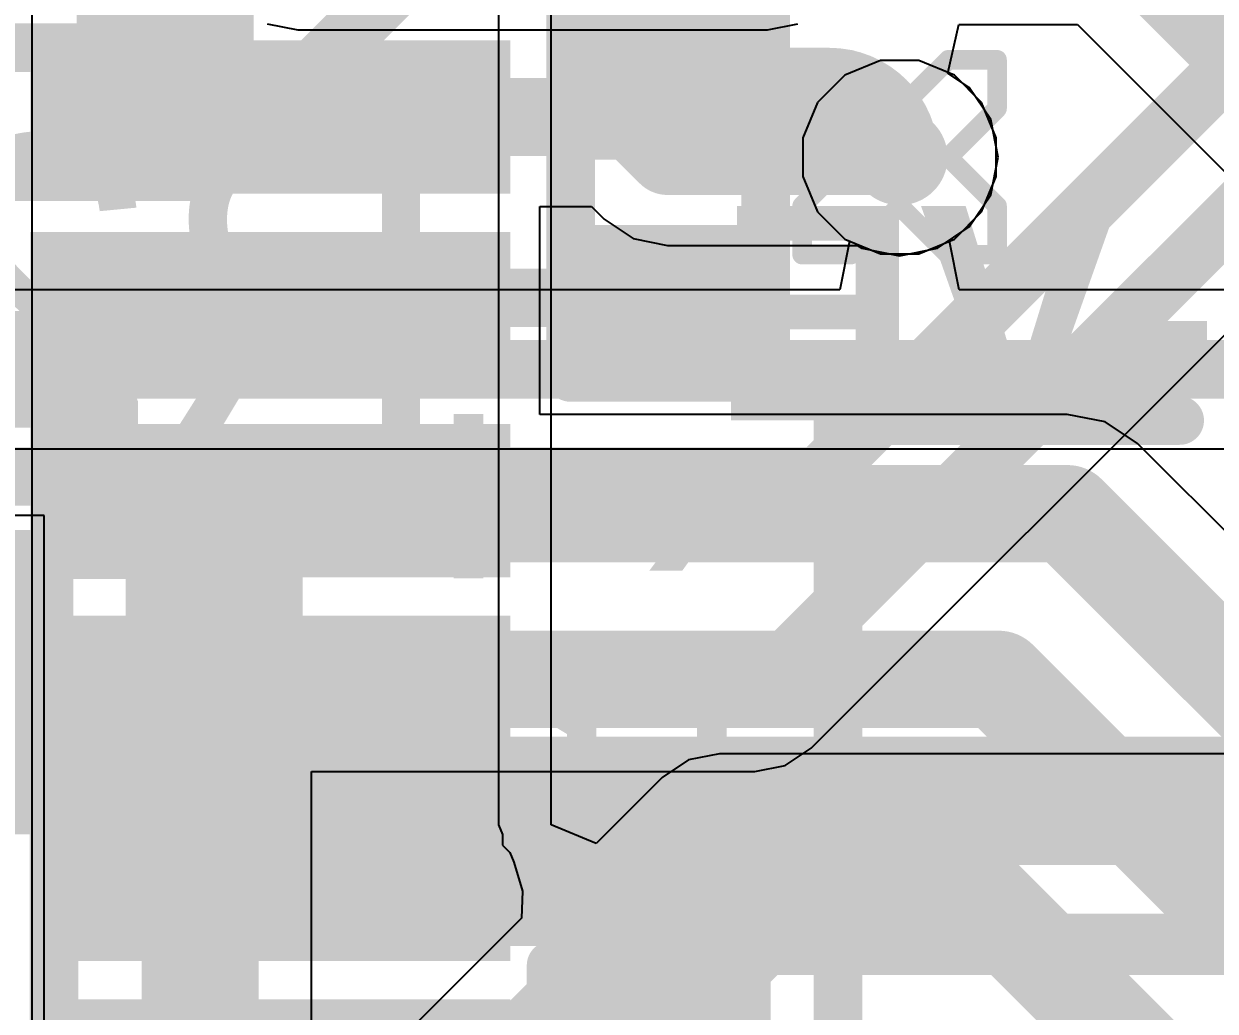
# Model space of a CAD drawing. Header units: inches. Extents: x 3 to 215, y 2 to 215.
# Drawn here: x 3.6279 to 3.7501, y 2.9731 to 3.0745 of the extents above; entities that cross this region are included whole.
import ezdxf

# ---------------------------------------------------------------- set-up
doc = ezdxf.new("R2010")
doc.units = ezdxf.units.IN
doc.header["$MEASUREMENT"] = 0
for name, color, linetype in [('Board_Outline', 56, 'Continuous'), ('Bottom Layer', 5, 'Continuous'), ('Bottom Overlay', 54, 'Continuous'), ('Bottom Paste', 16, 'Continuous'), ('Bottom Solder', 6, 'Continuous'), ('Dimension', 6, 'Continuous'), ('Drill Drawing', 1, 'Continuous'), ('Layer 1', 16, 'Continuous'), ('Layer 2', 76, 'Continuous'), ('Top Layer', 1, 'Continuous'), ('Top Paste', 8, 'Continuous'), ('Top Solder', 216, 'Continuous'), ('Via Holes', 16, 'Continuous')]:
    doc.layers.add(name, color=color, linetype=linetype)
doc.styles.add('Arial', font='', dxfattribs={"height": 0.2})
doc.styles.add('Arial_Bold', font='', dxfattribs={"height": 0.2})
doc.styles.get('Arial').set_extended_font_data('Arial')
doc.styles.get('Arial_Bold').set_extended_font_data('Arial', bold=True)

# ---------------------------------------------------------------- blocks, each defined once
blk = doc.blocks.new('TYPEC_312DSS_ACP16_1')
at = {"layer": 'Top Layer'}
for points in [[(-0.0157485, 0.116443), (-0.0039375, 0.116443), (-0.0039375, 0.071167), (-0.0157485, 0.071167)], [(0.0039365, 0.116443), (0.0157475, 0.116443), (0.0157475, 0.071167), (0.0039365, 0.071167)], [(0.0236215, 0.116443), (0.0354325, 0.116443), (0.0354325, 0.071167), (0.0236215, 0.071167)], [(0.0433065, 0.116443), (0.0551175, 0.116443), (0.0551175, 0.071167), (0.0433065, 0.071167)], [(0.0629915, 0.116443), (0.0748025, 0.116443), (0.0748025, 0.071167), (0.0629915, 0.071167)]]:
    blk.add_hatch(color=1, dxfattribs=at).paths.add_polyline_path(points)
at = {"layer": 'Top Paste'}
for points in [[(-0.0157485, 0.116443), (-0.0039375, 0.116443), (-0.0039375, 0.071167), (-0.0157485, 0.071167)], [(0.0039365, 0.116443), (0.0157475, 0.116443), (0.0157475, 0.071167), (0.0039365, 0.071167)], [(0.0236215, 0.116443), (0.0354325, 0.116443), (0.0354325, 0.071167), (0.0236215, 0.071167)], [(0.0433065, 0.116443), (0.0551175, 0.116443), (0.0551175, 0.071167), (0.0433065, 0.071167)], [(0.0629915, 0.116443), (0.0748025, 0.116443), (0.0748025, 0.071167), (0.0629915, 0.071167)]]:
    blk.add_hatch(color=8, dxfattribs=at).paths.add_polyline_path(points)
at = {"layer": 'Top Solder'}
for points in [[(-0.0374025, 0.118412), (-0.0216535, 0.118412), (-0.0216535, 0.069198), (-0.0374025, 0.069198)], [(-0.0177175, 0.118412), (-0.0019685, 0.118412), (-0.0019685, 0.069198), (-0.0177175, 0.069198)], [(0.0019675, 0.118412), (0.0177165, 0.118412), (0.0177165, 0.069198), (0.0019675, 0.069198)], [(0.0216525, 0.118412), (0.0374015, 0.118412), (0.0374015, 0.069198), (0.0216525, 0.069198)], [(0.0413375, 0.118412), (0.0570865, 0.118412), (0.0570865, 0.069198), (0.0413375, 0.069198)], [(0.0610225, 0.118412), (0.0767715, 0.118412), (0.0767715, 0.069198), (0.0610225, 0.069198)]]:
    blk.add_hatch(color=216, dxfattribs=at).paths.add_polyline_path(points)
blk = doc.blocks.new('R___0201_B_4')
at = {"layer": 'Bottom Layer'}
for points in [[(-0.01614165, 0.00728345), (-0.00551175, 0.00728345), (-0.00551175, -0.00728345), (-0.01614165, -0.00728345)], [(0.00551185, 0.00728345), (0.01614175, 0.00728345), (0.01614175, -0.00728345), (0.00551185, -0.00728345)]]:
    blk.add_hatch(color=5, dxfattribs=at).paths.add_polyline_path(points)
at = {"layer": 'Bottom Paste'}
for points in [[(-0.01614165, 0.00728345), (-0.00551175, 0.00728345), (-0.00551175, -0.00728345), (-0.01614165, -0.00728345)], [(0.00551185, 0.00728345), (0.01614175, 0.00728345), (0.01614175, -0.00728345), (0.00551185, -0.00728345)]]:
    blk.add_hatch(color=16, dxfattribs=at).paths.add_polyline_path(points)
at = {"layer": 'Bottom Solder'}
for points in [[(-0.01830705, 0.00944885), (-0.00334635, 0.00944885), (-0.00334635, -0.00944885), (-0.01830705, -0.00944885)], [(0.00334645, 0.00944885), (0.01830715, 0.00944885), (0.01830715, -0.00944885), (0.00334645, -0.00944885)]]:
    blk.add_hatch(color=6, dxfattribs=at).paths.add_polyline_path(points)
at = {"layer": 'Bottom Overlay'}
for points in [[(-0.019, 0.01, 0.005, 0.005, 0), (0.019, 0.01, 0.005, 0.005, 0)], [(-0.019, 0.01, 0.005, 0.005, 0), (-0.019, -0.01, 0.005, 0.005, 0)], [(0.019, 0.01, 0.005, 0.005, 0), (0.019, -0.01, 0.005, 0.005, 0)], [(-0.019, -0.01, 0.005, 0.005, 0), (0.019, -0.01, 0.005, 0.005, 0)]]:
    blk.add_lwpolyline(points, format="xyseb", dxfattribs=at)
for points in [[(-0.02025, 0.01, 0.0025, 0.0025, 1), (-0.01775, 0.01, 0.0025, 0.0025, 1)], [(-0.02025, 0.01, 0.0025, 0.0025, 1), (-0.01775, 0.01, 0.0025, 0.0025, 1)], [(0.01775, 0.01, 0.0025, 0.0025, 1), (0.02025, 0.01, 0.0025, 0.0025, 1)], [(0.01775, 0.01, 0.0025, 0.0025, 1), (0.02025, 0.01, 0.0025, 0.0025, 1)], [(-0.02025, -0.01, 0.0025, 0.0025, 1), (-0.01775, -0.01, 0.0025, 0.0025, 1)], [(-0.02025, -0.01, 0.0025, 0.0025, 1), (-0.01775, -0.01, 0.0025, 0.0025, 1)], [(0.01775, -0.01, 0.0025, 0.0025, 1), (0.02025, -0.01, 0.0025, 0.0025, 1)], [(0.01775, -0.01, 0.0025, 0.0025, 1), (0.02025, -0.01, 0.0025, 0.0025, 1)]]:
    blk.add_lwpolyline(points, format="xyseb", close=True, dxfattribs=at)
blk = doc.blocks.new('R___0201_B_5')
at = {"layer": 'Bottom Layer'}
for points in [[(-0.01614165, 0.00728345), (-0.00551175, 0.00728345), (-0.00551175, -0.00728345), (-0.01614165, -0.00728345)], [(0.00551185, 0.00728345), (0.01614175, 0.00728345), (0.01614175, -0.00728345), (0.00551185, -0.00728345)]]:
    blk.add_hatch(color=5, dxfattribs=at).paths.add_polyline_path(points)
at = {"layer": 'Bottom Paste'}
for points in [[(-0.01614165, 0.00728345), (-0.00551175, 0.00728345), (-0.00551175, -0.00728345), (-0.01614165, -0.00728345)], [(0.00551185, 0.00728345), (0.01614175, 0.00728345), (0.01614175, -0.00728345), (0.00551185, -0.00728345)]]:
    blk.add_hatch(color=16, dxfattribs=at).paths.add_polyline_path(points)
at = {"layer": 'Bottom Solder'}
for points in [[(-0.01830705, 0.00944885), (-0.00334635, 0.00944885), (-0.00334635, -0.00944885), (-0.01830705, -0.00944885)], [(0.00334645, 0.00944885), (0.01830715, 0.00944885), (0.01830715, -0.00944885), (0.00334645, -0.00944885)]]:
    blk.add_hatch(color=6, dxfattribs=at).paths.add_polyline_path(points)
at = {"layer": 'Bottom Overlay'}
for points in [[(0.019, 0.01, 0.005, 0.005, 0), (-0.019, 0.01, 0.005, 0.005, 0)], [(-0.019, -0.01, 0.005, 0.005, 0), (-0.019, 0.01, 0.005, 0.005, 0)], [(0.019, -0.01, 0.005, 0.005, 0), (0.019, 0.01, 0.005, 0.005, 0)], [(0.019, -0.01, 0.005, 0.005, 0), (-0.019, -0.01, 0.005, 0.005, 0)]]:
    blk.add_lwpolyline(points, format="xyseb", dxfattribs=at)
for points in [[(-0.02025, 0.01, 0.0025, 0.0025, 1), (-0.01775, 0.01, 0.0025, 0.0025, 1)], [(-0.02025, 0.01, 0.0025, 0.0025, 1), (-0.01775, 0.01, 0.0025, 0.0025, 1)], [(0.01775, 0.01, 0.0025, 0.0025, 1), (0.02025, 0.01, 0.0025, 0.0025, 1)], [(0.01775, 0.01, 0.0025, 0.0025, 1), (0.02025, 0.01, 0.0025, 0.0025, 1)], [(-0.02025, -0.01, 0.0025, 0.0025, 1), (-0.01775, -0.01, 0.0025, 0.0025, 1)], [(-0.02025, -0.01, 0.0025, 0.0025, 1), (-0.01775, -0.01, 0.0025, 0.0025, 1)], [(0.01775, -0.01, 0.0025, 0.0025, 1), (0.02025, -0.01, 0.0025, 0.0025, 1)], [(0.01775, -0.01, 0.0025, 0.0025, 1), (0.02025, -0.01, 0.0025, 0.0025, 1)]]:
    blk.add_lwpolyline(points, format="xyseb", close=True, dxfattribs=at)
blk = doc.blocks.new('ESP32_C3_MINI_1_H4_16')
at = {"layer": 'Board_Outline'}
blk.add_line((-0.26378, 0.437008), (-0.26378, -0.22441), dxfattribs=at)
blk = doc.blocks.new('R___0201_B_18')
at = {"layer": 'Bottom Layer'}
for points in [[(-0.01614165, 0.00728345), (-0.00551175, 0.00728345), (-0.00551175, -0.00728345), (-0.01614165, -0.00728345)], [(0.00551185, 0.00728345), (0.01614175, 0.00728345), (0.01614175, -0.00728345), (0.00551185, -0.00728345)]]:
    blk.add_hatch(color=5, dxfattribs=at).paths.add_polyline_path(points)
at = {"layer": 'Bottom Paste'}
for points in [[(-0.01614165, 0.00728345), (-0.00551175, 0.00728345), (-0.00551175, -0.00728345), (-0.01614165, -0.00728345)], [(0.00551185, 0.00728345), (0.01614175, 0.00728345), (0.01614175, -0.00728345), (0.00551185, -0.00728345)]]:
    blk.add_hatch(color=16, dxfattribs=at).paths.add_polyline_path(points)
at = {"layer": 'Bottom Solder'}
for points in [[(-0.01830705, 0.00944885), (-0.00334635, 0.00944885), (-0.00334635, -0.00944885), (-0.01830705, -0.00944885)], [(0.00334645, 0.00944885), (0.01830715, 0.00944885), (0.01830715, -0.00944885), (0.00334645, -0.00944885)]]:
    blk.add_hatch(color=6, dxfattribs=at).paths.add_polyline_path(points)
at = {"layer": 'Bottom Overlay'}
for points in [[(-0.019, 0.01, 0.005, 0.005, 0), (0.019, 0.01, 0.005, 0.005, 0)], [(-0.019, -0.01, 0.005, 0.005, 0), (-0.019, 0.01, 0.005, 0.005, 0)], [(0.019, -0.01, 0.005, 0.005, 0), (0.019, 0.01, 0.005, 0.005, 0)], [(-0.019, -0.01, 0.005, 0.005, 0), (0.019, -0.01, 0.005, 0.005, 0)]]:
    blk.add_lwpolyline(points, format="xyseb", dxfattribs=at)
for points in [[(-0.02025, 0.01, 0.0025, 0.0025, 1), (-0.01775, 0.01, 0.0025, 0.0025, 1)], [(-0.02025, 0.01, 0.0025, 0.0025, 1), (-0.01775, 0.01, 0.0025, 0.0025, 1)], [(0.01775, 0.01, 0.0025, 0.0025, 1), (0.02025, 0.01, 0.0025, 0.0025, 1)], [(0.01775, 0.01, 0.0025, 0.0025, 1), (0.02025, 0.01, 0.0025, 0.0025, 1)], [(-0.02025, -0.01, 0.0025, 0.0025, 1), (-0.01775, -0.01, 0.0025, 0.0025, 1)], [(-0.02025, -0.01, 0.0025, 0.0025, 1), (-0.01775, -0.01, 0.0025, 0.0025, 1)], [(0.01775, -0.01, 0.0025, 0.0025, 1), (0.02025, -0.01, 0.0025, 0.0025, 1)], [(0.01775, -0.01, 0.0025, 0.0025, 1), (0.02025, -0.01, 0.0025, 0.0025, 1)]]:
    blk.add_lwpolyline(points, format="xyseb", close=True, dxfattribs=at)
blk = doc.blocks.new('R___0201_B_26')
at = {"layer": 'Bottom Layer'}
for points in [[(-0.01614165, 0.00728345), (-0.00551175, 0.00728345), (-0.00551175, -0.00728345), (-0.01614165, -0.00728345)], [(0.00551185, 0.00728345), (0.01614175, 0.00728345), (0.01614175, -0.00728345), (0.00551185, -0.00728345)]]:
    blk.add_hatch(color=5, dxfattribs=at).paths.add_polyline_path(points)
at = {"layer": 'Bottom Paste'}
for points in [[(-0.01614165, 0.00728345), (-0.00551175, 0.00728345), (-0.00551175, -0.00728345), (-0.01614165, -0.00728345)], [(0.00551185, 0.00728345), (0.01614175, 0.00728345), (0.01614175, -0.00728345), (0.00551185, -0.00728345)]]:
    blk.add_hatch(color=16, dxfattribs=at).paths.add_polyline_path(points)
at = {"layer": 'Bottom Solder'}
for points in [[(-0.01830705, 0.00944885), (-0.00334635, 0.00944885), (-0.00334635, -0.00944885), (-0.01830705, -0.00944885)], [(0.00334645, 0.00944885), (0.01830715, 0.00944885), (0.01830715, -0.00944885), (0.00334645, -0.00944885)]]:
    blk.add_hatch(color=6, dxfattribs=at).paths.add_polyline_path(points)
at = {"layer": 'Bottom Overlay'}
for points in [[(-0.019, 0.01, 0.005, 0.005, 0), (0.019, 0.01, 0.005, 0.005, 0)], [(-0.019, -0.01, 0.005, 0.005, 0), (-0.019, 0.01, 0.005, 0.005, 0)], [(0.019, -0.01, 0.005, 0.005, 0), (0.019, 0.01, 0.005, 0.005, 0)], [(-0.019, -0.01, 0.005, 0.005, 0), (0.019, -0.01, 0.005, 0.005, 0)]]:
    blk.add_lwpolyline(points, format="xyseb", dxfattribs=at)
for points in [[(-0.02025, 0.01, 0.0025, 0.0025, 1), (-0.01775, 0.01, 0.0025, 0.0025, 1)], [(-0.02025, 0.01, 0.0025, 0.0025, 1), (-0.01775, 0.01, 0.0025, 0.0025, 1)], [(0.01775, 0.01, 0.0025, 0.0025, 1), (0.02025, 0.01, 0.0025, 0.0025, 1)], [(0.01775, 0.01, 0.0025, 0.0025, 1), (0.02025, 0.01, 0.0025, 0.0025, 1)], [(-0.02025, -0.01, 0.0025, 0.0025, 1), (-0.01775, -0.01, 0.0025, 0.0025, 1)], [(-0.02025, -0.01, 0.0025, 0.0025, 1), (-0.01775, -0.01, 0.0025, 0.0025, 1)], [(0.01775, -0.01, 0.0025, 0.0025, 1), (0.02025, -0.01, 0.0025, 0.0025, 1)], [(0.01775, -0.01, 0.0025, 0.0025, 1), (0.02025, -0.01, 0.0025, 0.0025, 1)]]:
    blk.add_lwpolyline(points, format="xyseb", close=True, dxfattribs=at)
blk = doc.blocks.new('0781710002_B_37')
at = {"layer": 'Bottom Overlay'}
for points in [[(0.0826772, 0.0463582, 0.005, 0.005, 0), (0.0826772, -0.0784449, 0.005, 0.005, 0)], [(0.0826772, -0.0784449, 0.005, 0.005, 0), (0.0476378, -0.0784449, 0.005, 0.005, 0)]]:
    blk.add_lwpolyline(points, format="xyseb", dxfattribs=at)
for points in [[(0.0463878, -0.0784449, 0.0025, 0.0025, 1), (0.0488878, -0.0784449, 0.0025, 0.0025, 1)], [(0.0814272, -0.0784449, 0.0025, 0.0025, 1), (0.0839272, -0.0784449, 0.0025, 0.0025, 1)], [(0.0814272, -0.0784449, 0.0025, 0.0025, 1), (0.0839272, -0.0784449, 0.0025, 0.0025, 1)]]:
    blk.add_lwpolyline(points, format="xyseb", close=True, dxfattribs=at)

msp = doc.modelspace()

# ---------------------------------------------------------------- hatches: boundary and pattern name
at = {"layer": 'Bottom Layer'}
h = msp.add_hatch(color=5, dxfattribs=at)
edge = h.paths.add_edge_path()
edge.add_arc((3.7177416, 3.060771), 0.0049212, 0, 360)
for points in [[(3.592, 3), (3.633, 3), (3.633, 3.018), (3.592, 3.018)], [(3.64, 2.925), (3.652, 2.925), (3.652, 3.018), (3.64, 3.018)]]:
    msp.add_hatch(color=5, dxfattribs=at).paths.add_polyline_path(points)
at = {"layer": 'Layer 1'}
h = msp.add_hatch(color=16, dxfattribs=at)
edge = h.paths.add_edge_path()
edge.add_arc((3.7177416, 3.060771), 0.0049212, 0, 360)
at = {"layer": 'Layer 2'}
h = msp.add_hatch(color=76, dxfattribs=at)
edge = h.paths.add_edge_path()
edge.add_arc((3.7177416, 3.060771), 0.0049212, 0, 360)
at = {"layer": 'Top Layer'}
h = msp.add_hatch(color=1, dxfattribs=at)
edge = h.paths.add_edge_path()
edge.add_arc((3.7177416, 3.060771), 0.0049212, 0, 360)
at = {"layer": 'Via Holes'}
h = msp.add_hatch(color=7, dxfattribs=at)
edge = h.paths.add_edge_path()
edge.add_arc((3.7177416, 3.060771), 0.003937, 0, 360)

# ---------------------------------------------------------------- linework, layer by layer
at = {"layer": 'Bottom Layer'}
for p, q in [((3.7086574, 3.000122), (3.801588, 3.0930527)), ((3.7060112, 2.9983539), (3.7086574, 3.000122)), ((3.657412, 2.925), (3.657412, 2.997733)), ((3.657412, 2.997733), (3.7028892, 2.997733)), ((3.7028892, 2.997733), (3.7028897, 2.9977329)), ((3.7028897, 2.9977329), (3.7060112, 2.9983539))]:
    msp.add_line(p, q, dxfattribs=at)
for points in [[(3.7028897, 3.0058897, 0.006, 0.006, 0), (3.7991749, 3.1021749, 0.006, 0.006, 0)], [(3.7094437, 3.028, 0.006, 0.006, 0), (3.784, 3.1025563, 0.006, 0.006, 0)], [(3.6471278, 3.0592913, 0.006, 0.006, 0), (3.6708365, 3.083, 0.006, 0.006, 0)], [(3.694, 3.068, 0.008, 0.008, 0), (3.7105126, 3.068, 0.008, 0.008, 0)], [(3.694, 3.068, 0.008, 0.008, 0), (3.695315, 3.066685, 0.008, 0.008, 0)], [(3.7105126, 3.068, 0.008, 0.008, -0.4142135623730951), (3.7177416, 3.060771, 0.008, 0.008, 0)], [(3.5359449, 3.0592913, 0.006, 0.006, 0), (3.6471278, 3.0592913, 0.006, 0.006, 0)], [(3.6482212, 3.042, 0.006, 0.006, 0), (3.6525677, 3.0463465, 0.006, 0.006, 0)], [(3.6525677, 3.0463465, 0.006, 0.006, 0), (3.694, 3.0463465, 0.006, 0.006, 0)], [(3.479, 3.042, 0.006, 0.006, 0), (3.6482212, 3.042, 0.006, 0.006, 0)], [(3.5359449, 3.028, 0.006, 0.006, 0), (3.7094437, 3.028, 0.006, 0.006, 0)], [(3.649, 3.0058897, 0.006, 0.006, 0), (3.7028897, 3.0058897, 0.006, 0.006, 0)], [(3.649, 2.999, 0.006, 0.006, 0), (3.649, 3.0058897, 0.006, 0.006, 0)]]:
    msp.add_lwpolyline(points, format="xyseb", dxfattribs=at)
for points in [[(3.692, 3.068, 0.004, 0.004, 1), (3.696, 3.068, 0.004, 0.004, 1)], [(3.692, 3.068, 0.004, 0.004, 1), (3.696, 3.068, 0.004, 0.004, 1)], [(3.7085126, 3.068, 0.004, 0.004, 1), (3.7125126, 3.068, 0.004, 0.004, 1)], [(3.7085126, 3.068, 0.004, 0.004, 1), (3.7125126, 3.068, 0.004, 0.004, 1)], [(3.693315, 3.066685, 0.004, 0.004, 1), (3.697315, 3.066685, 0.004, 0.004, 1)], [(3.7157416, 3.060771, 0.004, 0.004, 1), (3.7197416, 3.060771, 0.004, 0.004, 1)], [(3.6456278, 3.0592913, 0.003, 0.003, 1), (3.6486278, 3.0592913, 0.003, 0.003, 1)], [(3.6456278, 3.0592913, 0.003, 0.003, 1), (3.6486278, 3.0592913, 0.003, 0.003, 1)], [(3.6510677, 3.0463465, 0.003, 0.003, 1), (3.6540677, 3.0463465, 0.003, 0.003, 1)], [(3.6510677, 3.0463465, 0.003, 0.003, 1), (3.6540677, 3.0463465, 0.003, 0.003, 1)], [(3.6925, 3.0463465, 0.003, 0.003, 1), (3.6955, 3.0463465, 0.003, 0.003, 1)], [(3.6467212, 3.042, 0.003, 0.003, 1), (3.6497212, 3.042, 0.003, 0.003, 1)], [(3.6467212, 3.042, 0.003, 0.003, 1), (3.6497212, 3.042, 0.003, 0.003, 1)], [(3.7079437, 3.028, 0.003, 0.003, 1), (3.7109437, 3.028, 0.003, 0.003, 1)], [(3.7079437, 3.028, 0.003, 0.003, 1), (3.7109437, 3.028, 0.003, 0.003, 1)], [(3.6475, 3.0058897, 0.003, 0.003, 1), (3.6505, 3.0058897, 0.003, 0.003, 1)], [(3.6475, 3.0058897, 0.003, 0.003, 1), (3.6505, 3.0058897, 0.003, 0.003, 1)], [(3.7013897, 3.0058897, 0.003, 0.003, 1), (3.7043897, 3.0058897, 0.003, 0.003, 1)], [(3.7013897, 3.0058897, 0.003, 0.003, 1), (3.7043897, 3.0058897, 0.003, 0.003, 1)], [(3.6475, 2.999, 0.003, 0.003, 1), (3.6505, 2.999, 0.003, 0.003, 1)]]:
    msp.add_lwpolyline(points, format="xyseb", close=True, dxfattribs=at)
at = {"layer": 'Bottom Overlay'}
for points in [[(3.631, 2.9856299, 0.005, 0.005, 0), (3.631, 2.9980866, 0.005, 0.005, 0)], [(3.631, 2.967, 0.005, 0.005, 0), (3.631, 2.9856299, 0.005, 0.005, 0)]]:
    msp.add_lwpolyline(points, format="xyseb", dxfattribs=at)
for points in [[(3.62975, 2.9980866, 0.0025, 0.0025, 1), (3.63225, 2.9980866, 0.0025, 0.0025, 1)], [(3.62975, 2.9856299, 0.0025, 0.0025, 1), (3.63225, 2.9856299, 0.0025, 0.0025, 1)], [(3.62975, 2.9856299, 0.0025, 0.0025, 1), (3.63225, 2.9856299, 0.0025, 0.0025, 1)]]:
    msp.add_lwpolyline(points, format="xyseb", close=True, dxfattribs=at)
at = {"layer": 'Dimension'}
msp.add_lwpolyline([(3.094, 2.9962993, 0.01, 0.01, 0), (3.8824016, 2.9962992, 0.01, 0.01, 0)], format="xyseb", dxfattribs=at)
at = {"layer": 'Drill Drawing'}
for points in [[(3.7077416, 3.065771, 0.002, 0.002, 0), (3.7077416, 3.070771, 0.002, 0.002, 0)], [(3.7077416, 3.070771, 0.002, 0.002, 0), (3.7127416, 3.070771, 0.002, 0.002, 0)], [(3.7127416, 3.070771, 0.002, 0.002, 0), (3.7177416, 3.065771, 0.002, 0.002, 0)], [(3.7177416, 3.065771, 0.002, 0.002, 0), (3.7227416, 3.070771, 0.002, 0.002, 0)], [(3.7227416, 3.070771, 0.002, 0.002, 0), (3.7277416, 3.070771, 0.002, 0.002, 0)], [(3.7277416, 3.065771, 0.002, 0.002, 0), (3.7277416, 3.070771, 0.002, 0.002, 0)], [(3.7077416, 3.065771, 0.002, 0.002, 0), (3.7127416, 3.060771, 0.002, 0.002, 0)], [(3.7227416, 3.060771, 0.002, 0.002, 0), (3.7277416, 3.065771, 0.002, 0.002, 0)], [(3.7077416, 3.055771, 0.002, 0.002, 0), (3.7127416, 3.060771, 0.002, 0.002, 0)], [(3.7227416, 3.060771, 0.002, 0.002, 0), (3.7277416, 3.055771, 0.002, 0.002, 0)], [(3.7077416, 3.050771, 0.002, 0.002, 0), (3.7077416, 3.055771, 0.002, 0.002, 0)], [(3.7127416, 3.050771, 0.002, 0.002, 0), (3.7177416, 3.055771, 0.002, 0.002, 0)], [(3.7177416, 3.055771, 0.002, 0.002, 0), (3.7227416, 3.050771, 0.002, 0.002, 0)], [(3.7277416, 3.050771, 0.002, 0.002, 0), (3.7277416, 3.055771, 0.002, 0.002, 0)], [(3.7077416, 3.050771, 0.002, 0.002, 0), (3.7127416, 3.050771, 0.002, 0.002, 0)], [(3.7227416, 3.050771, 0.002, 0.002, 0), (3.7277416, 3.050771, 0.002, 0.002, 0)]]:
    msp.add_lwpolyline(points, format="xyseb", dxfattribs=at)
for points in [[(3.7072416, 3.070771, 0.001, 0.001, 1), (3.7082416, 3.070771, 0.001, 0.001, 1)], [(3.7072416, 3.070771, 0.001, 0.001, 1), (3.7082416, 3.070771, 0.001, 0.001, 1)], [(3.7122416, 3.070771, 0.001, 0.001, 1), (3.7132416, 3.070771, 0.001, 0.001, 1)], [(3.7122416, 3.070771, 0.001, 0.001, 1), (3.7132416, 3.070771, 0.001, 0.001, 1)], [(3.7222416, 3.070771, 0.001, 0.001, 1), (3.7232416, 3.070771, 0.001, 0.001, 1)], [(3.7222416, 3.070771, 0.001, 0.001, 1), (3.7232416, 3.070771, 0.001, 0.001, 1)], [(3.7272416, 3.070771, 0.001, 0.001, 1), (3.7282416, 3.070771, 0.001, 0.001, 1)], [(3.7272416, 3.070771, 0.001, 0.001, 1), (3.7282416, 3.070771, 0.001, 0.001, 1)], [(3.7072416, 3.065771, 0.001, 0.001, 1), (3.7082416, 3.065771, 0.001, 0.001, 1)], [(3.7072416, 3.065771, 0.001, 0.001, 1), (3.7082416, 3.065771, 0.001, 0.001, 1)], [(3.7172416, 3.065771, 0.001, 0.001, 1), (3.7182416, 3.065771, 0.001, 0.001, 1)], [(3.7172416, 3.065771, 0.001, 0.001, 1), (3.7182416, 3.065771, 0.001, 0.001, 1)], [(3.7272416, 3.065771, 0.001, 0.001, 1), (3.7282416, 3.065771, 0.001, 0.001, 1)], [(3.7272416, 3.065771, 0.001, 0.001, 1), (3.7282416, 3.065771, 0.001, 0.001, 1)], [(3.7122416, 3.060771, 0.001, 0.001, 1), (3.7132416, 3.060771, 0.001, 0.001, 1)], [(3.7122416, 3.060771, 0.001, 0.001, 1), (3.7132416, 3.060771, 0.001, 0.001, 1)], [(3.7222416, 3.060771, 0.001, 0.001, 1), (3.7232416, 3.060771, 0.001, 0.001, 1)], [(3.7222416, 3.060771, 0.001, 0.001, 1), (3.7232416, 3.060771, 0.001, 0.001, 1)], [(3.7072416, 3.055771, 0.001, 0.001, 1), (3.7082416, 3.055771, 0.001, 0.001, 1)], [(3.7072416, 3.055771, 0.001, 0.001, 1), (3.7082416, 3.055771, 0.001, 0.001, 1)], [(3.7172416, 3.055771, 0.001, 0.001, 1), (3.7182416, 3.055771, 0.001, 0.001, 1)], [(3.7172416, 3.055771, 0.001, 0.001, 1), (3.7182416, 3.055771, 0.001, 0.001, 1)], [(3.7272416, 3.055771, 0.001, 0.001, 1), (3.7282416, 3.055771, 0.001, 0.001, 1)], [(3.7272416, 3.055771, 0.001, 0.001, 1), (3.7282416, 3.055771, 0.001, 0.001, 1)], [(3.7072416, 3.050771, 0.001, 0.001, 1), (3.7082416, 3.050771, 0.001, 0.001, 1)], [(3.7072416, 3.050771, 0.001, 0.001, 1), (3.7082416, 3.050771, 0.001, 0.001, 1)], [(3.7122416, 3.050771, 0.001, 0.001, 1), (3.7132416, 3.050771, 0.001, 0.001, 1)], [(3.7122416, 3.050771, 0.001, 0.001, 1), (3.7132416, 3.050771, 0.001, 0.001, 1)], [(3.7222416, 3.050771, 0.001, 0.001, 1), (3.7232416, 3.050771, 0.001, 0.001, 1)], [(3.7222416, 3.050771, 0.001, 0.001, 1), (3.7232416, 3.050771, 0.001, 0.001, 1)], [(3.7272416, 3.050771, 0.001, 0.001, 1), (3.7282416, 3.050771, 0.001, 0.001, 1)], [(3.7272416, 3.050771, 0.001, 0.001, 1), (3.7282416, 3.050771, 0.001, 0.001, 1)]]:
    msp.add_lwpolyline(points, format="xyseb", close=True, dxfattribs=at)
at = {"layer": 'Layer 1'}
for p, q in [((3.676588, 3.0918272), (3.676588, 2.9922614)), ((3.682, 2.9922614), (3.682, 3.0918272)), ((3.7157681, 3.0706922), (3.7121217, 3.0691818)), ((3.7197151, 3.0706922), (3.7157681, 3.0706922)), ((3.7233615, 3.0691818), (3.7197151, 3.0706922)), ((3.7121217, 3.0691818), (3.7093308, 3.0663909)), ((3.7261524, 3.0663909), (3.7233615, 3.0691818)), ((3.7093308, 3.0663909), (3.7078204, 3.0627445)), ((3.7276628, 3.0627445), (3.7261524, 3.0663909)), ((3.7078204, 3.0627445), (3.7078204, 3.0587975)), ((3.7276628, 3.0587975), (3.7276628, 3.0627445)), ((3.7078204, 3.0587975), (3.7093308, 3.0551511)), ((3.7261524, 3.0551511), (3.7276628, 3.0587975)), ((3.7093308, 3.0551511), (3.7121217, 3.0523602)), ((3.7233615, 3.0523602), (3.7261524, 3.0551511)), ((3.7121217, 3.0523602), (3.7157681, 3.0508498)), ((3.7197151, 3.0508498), (3.7233615, 3.0523602)), ((3.7157681, 3.0508498), (3.7197151, 3.0508498)), ((3.6960943, 2.9989301), (3.6934038, 2.9971323)), ((3.6992681, 2.9995614), (3.6960943, 2.9989301)), ((3.763408, 2.9995614), (3.6992681, 2.9995614)), ((3.6934038, 2.9971323), (3.6866194, 2.9903479)), ((3.676588, 2.9922614), (3.6769999, 2.9912669)), ((3.6866194, 2.9903479), (3.682, 2.9922614)), ((3.6769999, 2.9912669), (3.6769999, 2.9901904)), ((3.6769999, 2.9901904), (3.6777611, 2.9894292)), ((3.6777611, 2.9894292), (3.678173, 2.9884346)), ((3.678173, 2.9884346), (3.6790597, 2.9854634)), ((3.6790597, 2.9854634), (3.6789417, 2.9826702)), ((3.6789417, 2.9826702), (3.5655649, 2.8692934))]:
    msp.add_line(p, q, dxfattribs=at)
for points in [[(3.5690001, 2.861, 0.006268, 0.006268, 0), (3.6992681, 2.991268, 0.006268, 0.006268, 0)], [(3.6992681, 2.991268, 0.006268, 0.006268, 0), (3.763408, 2.991268, 0.006268, 0.006268, 0)], [(3.5736674, 2.849732, 0.006268, 0.006268, 0), (3.7039354, 2.98, 0.006268, 0.006268, 0)], [(3.7039354, 2.98, 0.006268, 0.006268, 0), (3.7587407, 2.98, 0.006268, 0.006268, 0)]]:
    msp.add_lwpolyline(points, format="xyseb", dxfattribs=at)
for points in [[(3.6977011, 2.991268, 0.003134, 0.003134, 1), (3.7008351, 2.991268, 0.003134, 0.003134, 1)], [(3.6977011, 2.991268, 0.003134, 0.003134, 1), (3.7008351, 2.991268, 0.003134, 0.003134, 1)], [(3.7023684, 2.98, 0.003134, 0.003134, 1), (3.7055024, 2.98, 0.003134, 0.003134, 1)], [(3.7023684, 2.98, 0.003134, 0.003134, 1), (3.7055024, 2.98, 0.003134, 0.003134, 1)]]:
    msp.add_lwpolyline(points, format="xyseb", close=True, dxfattribs=at)
at = {"layer": 'Layer 2'}
for p, q in [((3.6528786, 3.0744642), (3.656, 3.0738432)), ((3.656, 3.0738432), (3.6560005, 3.0738433)), ((3.6560005, 3.0738433), (3.7041823, 3.0738433)), ((3.7041823, 3.0738433), (3.7041828, 3.0738432)), ((3.7041828, 3.0738432), (3.7073043, 3.0744642)), ((3.7157681, 3.0706922), (3.7121217, 3.0691818)), ((3.7197151, 3.0706922), (3.7157681, 3.0706922)), ((3.7233615, 3.0691818), (3.7197151, 3.0706922)), ((3.7121217, 3.0691818), (3.7093308, 3.0663909)), ((3.7261524, 3.0663909), (3.7233615, 3.0691818)), ((3.7093308, 3.0663909), (3.7078204, 3.0627445)), ((3.7276628, 3.0627445), (3.7261524, 3.0663909)), ((3.7078204, 3.0627445), (3.7078204, 3.0587975)), ((3.7276628, 3.0587975), (3.7276628, 3.0627445)), ((3.7078204, 3.0587975), (3.7093308, 3.0551511)), ((3.7261524, 3.0551511), (3.7276628, 3.0587975)), ((3.7093308, 3.0551511), (3.7121217, 3.0523602)), ((3.7233615, 3.0523602), (3.7261524, 3.0551511)), ((3.7126129, 3.0521567), (3.7116184, 3.0471567)), ((3.7121217, 3.0523602), (3.7126129, 3.0521567)), ((3.7228703, 3.0521567), (3.7233615, 3.0523602)), ((3.7238648, 3.0471567), (3.7228703, 3.0521567)), ((3.7116184, 3.0471567), (3.1924185, 3.0471567)), ((3.7696213, 3.0471567), (3.7238648, 3.0471567)), ((3.1978819, 3.0308433), (3.7729995, 3.0308433)), ((3.63, 3.024), (3.1989701, 3.024)), ((3.63, 2.8545355), (3.63, 3.024))]:
    msp.add_line(p, q, dxfattribs=at)
msp.add_lwpolyline([(3.192418, 3.039, 0.006, 0.006, 0), (3.773, 3.039, 0.006, 0.006, 0)], format="xyseb", dxfattribs=at)
at = {"layer": 'Top Layer'}
for p, q in [((3.722706, 3.0693861), (3.7238267, 3.0743861)), ((3.7238267, 3.0743861), (3.7359837, 3.0743861)), ((3.7359837, 3.0743861), (3.8247904, 2.9855794)), ((3.7248944, 3.0679238), (3.722706, 3.0693861)), ((3.7270872, 3.0646421), (3.7248944, 3.0679238)), ((3.7278572, 3.060771), (3.7270872, 3.0646421)), ((3.7270872, 3.0568999), (3.7278572, 3.060771)), ((3.7248944, 3.0536182), (3.7270872, 3.0568999)), ((3.680833, 3.0343804), (3.680833, 3.0557207)), ((3.680833, 3.0557207), (3.6861294, 3.0557207)), ((3.6861294, 3.0557207), (3.6874419, 3.0544082)), ((3.6874419, 3.0544082), (3.6904189, 3.052419)), ((3.7216127, 3.0514254), (3.7248944, 3.0536182)), ((3.6904189, 3.052419), (3.6939306, 3.0517205)), ((3.6939306, 3.0517205), (3.7134289, 3.0517205)), ((3.7134289, 3.0517205), (3.7138705, 3.0514254)), ((3.7138705, 3.0514254), (3.7177416, 3.0506554)), ((3.7177416, 3.0506554), (3.7216127, 3.0514254)), ((3.73494, 3.0343804), (3.680833, 3.0343804)), ((3.7388418, 3.0336043), (3.73494, 3.0343804)), ((3.7421496, 3.0313941), (3.7388418, 3.0336043)), ((3.7878733, 2.9856704), (3.7421496, 3.0313941))]:
    msp.add_line(p, q, dxfattribs=at)
for points in [[(3.740207, 3.084582, 0.01, 0.01, 0), (3.832, 2.992789, 0.01, 0.01, 0)], [(3.653195, 3.064897, 0.008, 0.008, 0), (3.6899304, 3.064897, 0.008, 0.008, 0)], [(3.6899304, 3.064897, 0.008, 0.008, 0), (3.6939306, 3.0608968, 0.008, 0.008, 0)], [(3.6939306, 3.0608968, 0.008, 0.008, 0), (3.7176158, 3.0608968, 0.008, 0.008, 0)], [(3.7176158, 3.0608968, 0.008, 0.008, 0), (3.7177416, 3.060771, 0.008, 0.008, 0)], [(3.653195, 3.025527, 0.01, 0.01, 0), (3.6541005, 3.0246215, 0.01, 0.01, 0)], [(3.6541005, 3.0246215, 0.01, 0.01, 0), (3.672644, 3.0246215, 0.01, 0.01, 0)], [(3.672644, 3.0246215, 0.01, 0.01, 0), (3.673081, 3.0241845, 0.01, 0.01, 0)], [(3.673081, 3.0241845, 0.01, 0.01, 0), (3.73494, 3.0241845, 0.01, 0.01, 0)], [(3.73494, 3.0241845, 0.01, 0.01, 0), (3.7806637, 2.9784608, 0.01, 0.01, 0)], [(3.653195, 3.005842, 0.01, 0.01, 0), (3.6541005, 3.0067475, 0.01, 0.01, 0)], [(3.6541005, 3.0067475, 0.01, 0.01, 0), (3.672644, 3.0067475, 0.01, 0.01, 0)], [(3.672644, 3.0067475, 0.01, 0.01, 0), (3.673081, 3.0071845, 0.01, 0.01, 0)], [(3.673081, 3.0071845, 0.01, 0.01, 0), (3.7278986, 3.0071845, 0.01, 0.01, 0)], [(3.7278986, 3.0071845, 0.01, 0.01, 0), (3.7700415, 2.9650416, 0.01, 0.01, 0)], [(3.653195, 2.986157, 0.01, 0.01, 0), (3.6541005, 2.9852515, 0.01, 0.01, 0)], [(3.6541005, 2.9852515, 0.01, 0.01, 0), (3.672644, 2.9852515, 0.01, 0.01, 0)], [(3.672644, 2.9852515, 0.01, 0.01, 0), (3.673081, 2.9848145, 0.01, 0.01, 0)], [(3.673081, 2.9848145, 0.01, 0.01, 0), (3.7262269, 2.9848145, 0.01, 0.01, 0)], [(3.7262269, 2.9848145, 0.01, 0.01, 0), (3.7629999, 2.9480415, 0.01, 0.01, 0)]]:
    msp.add_lwpolyline(points, format="xyseb", dxfattribs=at)
for points in [[(3.651195, 3.064897, 0.004, 0.004, 1), (3.655195, 3.064897, 0.004, 0.004, 1)], [(3.6879304, 3.064897, 0.004, 0.004, 1), (3.6919304, 3.064897, 0.004, 0.004, 1)], [(3.6879304, 3.064897, 0.004, 0.004, 1), (3.6919304, 3.064897, 0.004, 0.004, 1)], [(3.6919306, 3.0608968, 0.004, 0.004, 1), (3.6959306, 3.0608968, 0.004, 0.004, 1)], [(3.6919306, 3.0608968, 0.004, 0.004, 1), (3.6959306, 3.0608968, 0.004, 0.004, 1)], [(3.7156158, 3.0608968, 0.004, 0.004, 1), (3.7196158, 3.0608968, 0.004, 0.004, 1)], [(3.7156158, 3.0608968, 0.004, 0.004, 1), (3.7196158, 3.0608968, 0.004, 0.004, 1)], [(3.7157416, 3.060771, 0.004, 0.004, 1), (3.7197416, 3.060771, 0.004, 0.004, 1)], [(3.650695, 3.025527, 0.005, 0.005, 1), (3.655695, 3.025527, 0.005, 0.005, 1)], [(3.6516005, 3.0246215, 0.005, 0.005, 1), (3.6566005, 3.0246215, 0.005, 0.005, 1)], [(3.6516005, 3.0246215, 0.005, 0.005, 1), (3.6566005, 3.0246215, 0.005, 0.005, 1)], [(3.670144, 3.0246215, 0.005, 0.005, 1), (3.675144, 3.0246215, 0.005, 0.005, 1)], [(3.670144, 3.0246215, 0.005, 0.005, 1), (3.675144, 3.0246215, 0.005, 0.005, 1)], [(3.670581, 3.0241845, 0.005, 0.005, 1), (3.675581, 3.0241845, 0.005, 0.005, 1)], [(3.670581, 3.0241845, 0.005, 0.005, 1), (3.675581, 3.0241845, 0.005, 0.005, 1)], [(3.73244, 3.0241845, 0.005, 0.005, 1), (3.73744, 3.0241845, 0.005, 0.005, 1)], [(3.73244, 3.0241845, 0.005, 0.005, 1), (3.73744, 3.0241845, 0.005, 0.005, 1)], [(3.6516005, 3.0067475, 0.005, 0.005, 1), (3.6566005, 3.0067475, 0.005, 0.005, 1)], [(3.6516005, 3.0067475, 0.005, 0.005, 1), (3.6566005, 3.0067475, 0.005, 0.005, 1)], [(3.670144, 3.0067475, 0.005, 0.005, 1), (3.675144, 3.0067475, 0.005, 0.005, 1)], [(3.670144, 3.0067475, 0.005, 0.005, 1), (3.675144, 3.0067475, 0.005, 0.005, 1)], [(3.670581, 3.0071845, 0.005, 0.005, 1), (3.675581, 3.0071845, 0.005, 0.005, 1)], [(3.670581, 3.0071845, 0.005, 0.005, 1), (3.675581, 3.0071845, 0.005, 0.005, 1)], [(3.7253986, 3.0071845, 0.005, 0.005, 1), (3.7303986, 3.0071845, 0.005, 0.005, 1)], [(3.7253986, 3.0071845, 0.005, 0.005, 1), (3.7303986, 3.0071845, 0.005, 0.005, 1)], [(3.650695, 3.005842, 0.005, 0.005, 1), (3.655695, 3.005842, 0.005, 0.005, 1)], [(3.650695, 2.986157, 0.005, 0.005, 1), (3.655695, 2.986157, 0.005, 0.005, 1)], [(3.6516005, 2.9852515, 0.005, 0.005, 1), (3.6566005, 2.9852515, 0.005, 0.005, 1)], [(3.6516005, 2.9852515, 0.005, 0.005, 1), (3.6566005, 2.9852515, 0.005, 0.005, 1)], [(3.670144, 2.9852515, 0.005, 0.005, 1), (3.675144, 2.9852515, 0.005, 0.005, 1)], [(3.670144, 2.9852515, 0.005, 0.005, 1), (3.675144, 2.9852515, 0.005, 0.005, 1)], [(3.670581, 2.9848145, 0.005, 0.005, 1), (3.675581, 2.9848145, 0.005, 0.005, 1)], [(3.670581, 2.9848145, 0.005, 0.005, 1), (3.675581, 2.9848145, 0.005, 0.005, 1)], [(3.7237269, 2.9848145, 0.005, 0.005, 1), (3.7287269, 2.9848145, 0.005, 0.005, 1)], [(3.7237269, 2.9848145, 0.005, 0.005, 1), (3.7287269, 2.9848145, 0.005, 0.005, 1)]]:
    msp.add_lwpolyline(points, format="xyseb", close=True, dxfattribs=at)

# ---------------------------------------------------------------- block references
for name, p, rotation in [('ESP32_C3_MINI_1_H4_16', (3.364976, 3.041913), 180), ('TYPEC_312DSS_ACP16_1', (3.747, 2.996), 90), ('R___0201_B_4', (3.694, 3.0571732), 90), ('0781710002_B_37', (3.7941024, 2.955311), 180), ('R___0201_B_5', (3.692, 2.9588268), 270)]:
    msp.add_blockref(name, p, dxfattribs=dict(rotation=rotation))
for name, p in [('R___0201_B_26', (3.63, 3.082)), ('R___0201_B_18', (3.635, 3.01))]:
    msp.add_blockref(name, p)

# ---------------------------------------------------------------- texts
at = {"layer": 'Bottom Overlay', "text_generation_flag": 2}
for s, height, style, p in [('R2', 0.03, 'Arial', (3.6719919, 3.0330049)), ('-VE', 0.022, 'Arial_Bold', (3.7504646, 3.0337559))]:
    msp.add_text(s, height=height, dxfattribs=dict(at, style=style)).set_placement(p)
at = {"layer": 'Bottom Overlay', "style": 'Arial', "text_generation_flag": 2}
msp.add_text('R1', height=0.028, rotation=270, dxfattribs=at).set_placement((3.6720045, 2.9863393))

doc.saveas('drawing.dxf')
